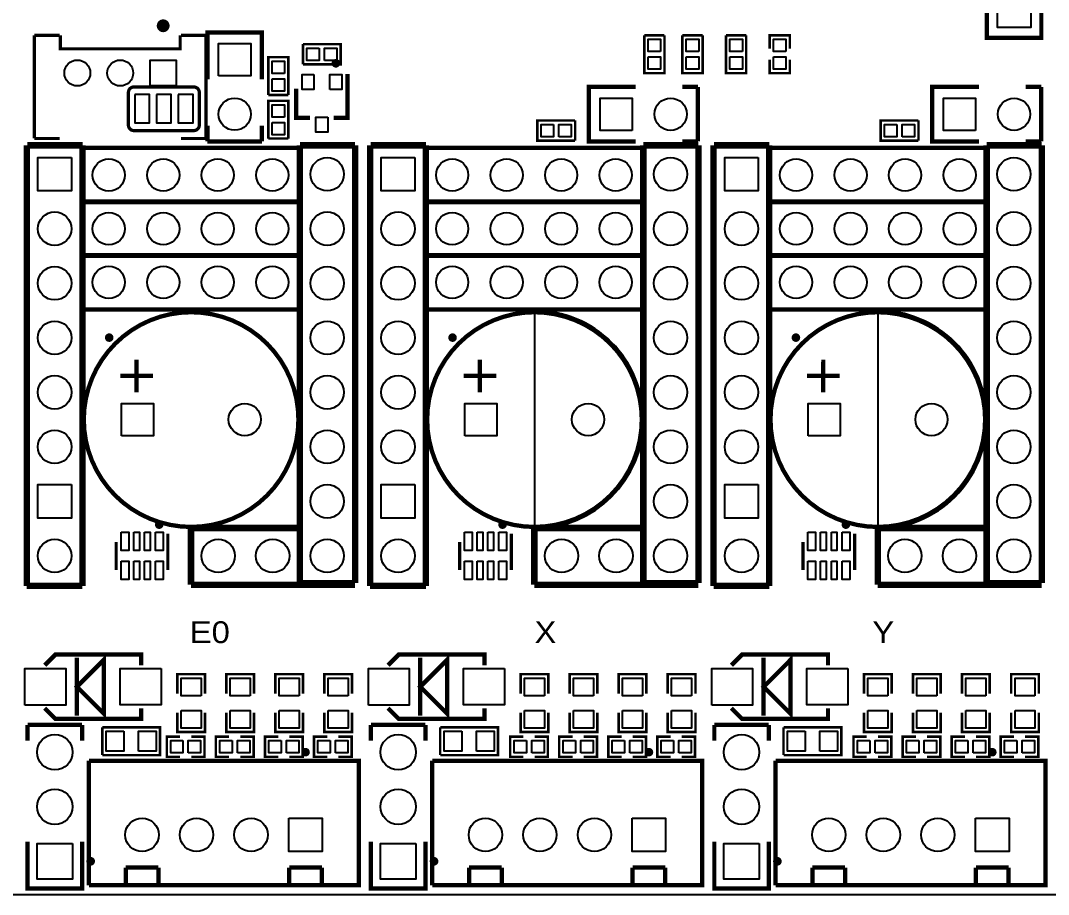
# Model space of a CAD drawing. Extents: x 0 to 145, y 0 to 99.
# Drawn here: x 44.88 to 92.79, y -0.02 to 40.69 of the extents above; entities that cross this region are included whole.
import ezdxf

# ---------------------------------------------------------------- set-up
doc = ezdxf.new("R2010")
doc.units = 0
doc.header["$MEASUREMENT"] = 0
for name, color, linetype in [('OUTLINE', 7, 'CONTINUOUS'), ('SILKSCREEN_BOTTOM', 230, 'CONTINUOUS'), ('SILKSCREEN_TOP', 7, 'CONTINUOUS'), ('SOLDERMASK_BOTTOM', 5, 'CONTINUOUS'), ('SOLDERMASK_TOP', 94, 'CONTINUOUS')]:
    doc.layers.add(name, color=color, linetype=linetype)

msp = doc.modelspace()

# ---------------------------------------------------------------- linework, layer by layer
at = {"layer": 'OUTLINE'}
msp.add_lwpolyline([(0.01778, 97.97796), (0.01778, -0.02286), (138.01852, -0.02286), (138.01852, 97.97796)], close=True, dxfattribs=at)
at = {"layer": 'SILKSCREEN_BOTTOM', "const_width": 0.1524}
for points in [[(49.911, 37.338, -0.414214), (50.165, 37.592)], [(52.959, 37.592, -0.414214), (53.213, 37.338)], [(50.165, 35.56, -0.414214), (49.911, 35.814)], [(53.213, 35.814, -0.414214), (52.959, 35.56)]]:
    msp.add_lwpolyline(points, format="xyb", dxfattribs=at)
for points in [[(49.911, 37.338), (49.911, 35.814)], [(50.165, 37.592), (52.959, 37.592)], [(53.213, 37.338), (53.213, 35.814)], [(50.165, 35.56), (52.959, 35.56)]]:
    msp.add_lwpolyline(points, dxfattribs=at)
at = {"layer": 'SILKSCREEN_TOP'}
for points, const_width in [([(92.456, 42.05478), (92.456, 39.87546), (89.916, 39.87546), (89.916, 42.05478)], 0.20066), ([(46.70044, 39.9923), (45.5295, 39.9923)], 0.14986), ([(45.5295, 39.9923), (45.5295, 35.1917)], 0.14986), ([(46.736, 39.9923), (46.736, 39.37), (52.324, 39.37), (52.324, 39.9923)], 0.14986), ([(52.35956, 39.9923), (53.5305, 39.9923), (53.5305, 35.1917), (52.35956, 35.1917)], 0.14986), ([(53.594, 37.95522), (53.594, 40.13454), (56.134, 40.13454), (56.134, 37.95522)], 0.20066), ([(74.8919, 39.99484), (73.9521, 39.99484)], 0.11938), ([(74.8919, 39.99484), (74.8919, 38.23716), (73.9521, 38.23716), (73.9521, 39.99484)], 0.11938), ([(76.6699, 39.99484), (75.7301, 39.99484)], 0.11938), ([(76.6699, 39.99484), (76.6699, 38.23716), (75.7301, 38.23716), (75.7301, 39.99484)], 0.11938), ([(78.7019, 39.99484), (77.7621, 39.99484)], 0.11938), ([(78.7019, 39.99484), (78.7019, 38.23716), (77.7621, 38.23716), (77.7621, 39.99484)], 0.11938), ([(79.7941, 39.37508), (79.7941, 39.99484), (80.7339, 39.99484), (80.7339, 39.37508)], 0.11938), ([(58.04916, 39.5859), (58.04916, 38.6461)], 0.11938), ([(58.04916, 39.5859), (59.80684, 39.5859), (59.80684, 38.6461), (58.04916, 38.6461)], 0.11938), ([(56.4261, 37.22116), (56.4261, 38.97884), (57.3659, 38.97884), (57.3659, 37.22116)], 0.11938), ([(79.7941, 38.85692), (79.7941, 38.23716), (80.7339, 38.23716), (80.7339, 38.85692)], 0.11938), ([(60.12688, 38.19398), (60.12688, 36.14928), (59.47918, 36.14928)], 0.20066), ([(57.72912, 37.51072), (57.72912, 36.14928), (58.37682, 36.14928)], 0.20066), ([(73.55078, 35.052), (71.37146, 35.052), (71.37146, 37.592), (73.55078, 37.592)], 0.20066), ([(76.45146, 37.592), (75.72248, 37.592)], 0.20066), ([(76.45146, 35.052), (76.45146, 37.592)], 0.20066), ([(89.55278, 35.052), (87.37346, 35.052), (87.37346, 37.592), (89.55278, 37.592)], 0.20066), ([(92.45346, 37.592), (91.72448, 37.592)], 0.20066), ([(92.45346, 35.052), (92.45346, 37.592)], 0.20066), ([(56.4261, 37.22116), (57.3659, 37.22116)], 0.11938), ([(56.4261, 35.18916), (56.4261, 36.94684), (57.3659, 36.94684), (57.3659, 35.18916)], 0.11938), ([(70.72884, 35.0901), (68.97116, 35.0901), (68.97116, 36.0299), (70.72884, 36.0299)], 0.11938), ([(70.72884, 35.0901), (70.72884, 36.0299)], 0.11938), ([(86.73084, 35.0901), (84.97316, 35.0901), (84.97316, 36.0299), (86.73084, 36.0299)], 0.11938), ([(86.73084, 35.0901), (86.73084, 36.0299)], 0.11938), ([(53.594, 35.78352), (53.594, 35.05454)], 0.20066), ([(56.134, 35.05454), (56.134, 35.78352)], 0.20066), ([(45.1739, 34.8742), (45.1739, 14.351)], 0.29972), ([(47.77486, 34.8742), (45.20438, 34.8742)], 0.29972), ([(45.5295, 35.1917), (46.70044, 35.1917)], 0.14986), ([(47.76978, 34.8742), (47.76978, 14.351)], 0.29972), ([(53.594, 35.05454), (56.134, 35.05454)], 0.20066), ([(56.4261, 35.18916), (57.3659, 35.18916)], 0.11938), ([(57.90438, 34.8742), (57.90438, 14.478)], 0.29972), ([(60.47486, 34.8742), (57.90438, 34.8742)], 0.29972), ([(60.47486, 34.8742), (60.47486, 14.478)], 0.29972), ([(61.1759, 34.8742), (61.1759, 14.351)], 0.29972), ([(63.77686, 34.8742), (61.20638, 34.8742)], 0.29972), ([(63.77178, 34.8742), (63.77178, 14.351)], 0.29972), ([(73.90638, 34.8742), (73.90638, 14.478)], 0.29972), ([(76.47686, 34.8742), (73.90638, 34.8742)], 0.29972), ([(75.72248, 35.052), (76.45146, 35.052)], 0.20066), ([(76.47686, 34.8742), (76.47686, 14.478)], 0.29972), ([(77.1779, 34.8742), (77.1779, 14.351)], 0.29972), ([(79.77886, 34.8742), (77.20838, 34.8742)], 0.29972), ([(79.77378, 34.8742), (79.77378, 14.351)], 0.29972), ([(89.90838, 34.8742), (89.90838, 14.478)], 0.29972), ([(92.47886, 34.8742), (89.90838, 34.8742)], 0.29972), ([(91.72448, 35.052), (92.45346, 35.052)], 0.20066), ([(92.47886, 34.8742), (92.47886, 14.478)], 0.29972), ([(57.88406, 34.7599), (47.72406, 34.7599)], 0.20066), ([(47.72406, 34.7599), (47.72406, 32.2199)], 0.20066), ([(57.88406, 34.7599), (57.88406, 32.2199)], 0.20066), ([(73.8886, 34.7599), (63.7286, 34.7599)], 0.20066), ([(63.7286, 34.7599), (63.7286, 32.2199)], 0.20066), ([(73.8886, 34.7599), (73.8886, 32.2199)], 0.20066), ([(89.916, 34.7599), (79.756, 34.7599)], 0.20066), ([(79.756, 34.7599), (79.756, 32.2199)], 0.20066), ([(89.916, 34.7599), (89.916, 32.2199)], 0.20066), ([(57.88406, 32.26054), (47.72406, 32.26054)], 0.20066), ([(47.72406, 32.26054), (47.72406, 29.72054)], 0.20066), ([(57.88406, 32.2199), (47.72406, 32.2199)], 0.20066), ([(57.88406, 32.26054), (57.88406, 29.72054)], 0.20066), ([(73.8886, 32.26054), (63.7286, 32.26054)], 0.20066), ([(63.7286, 32.26054), (63.7286, 29.72054)], 0.20066), ([(73.8886, 32.2199), (63.7286, 32.2199)], 0.20066), ([(73.8886, 32.26054), (73.8886, 29.72054)], 0.20066), ([(89.916, 32.26054), (79.756, 32.26054)], 0.20066), ([(79.756, 32.26054), (79.756, 29.72054)], 0.20066), ([(89.916, 32.2199), (79.756, 32.2199)], 0.20066), ([(89.916, 32.26054), (89.916, 29.72054)], 0.20066), ([(57.88406, 29.76118), (47.72406, 29.76118)], 0.20066), ([(47.72406, 29.76118), (47.72406, 27.22118)], 0.20066), ([(57.88406, 29.72054), (47.72406, 29.72054)], 0.20066), ([(57.88406, 29.76118), (57.88406, 27.22118)], 0.20066), ([(73.8886, 29.76118), (63.7286, 29.76118)], 0.20066), ([(63.7286, 29.76118), (63.7286, 27.22118)], 0.20066), ([(73.8886, 29.72054), (63.7286, 29.72054)], 0.20066), ([(73.8886, 29.76118), (73.8886, 27.22118)], 0.20066), ([(89.916, 29.76118), (79.756, 29.76118)], 0.20066), ([(79.756, 29.76118), (79.756, 27.22118)], 0.20066), ([(89.916, 29.72054), (79.756, 29.72054)], 0.20066), ([(89.916, 29.76118), (89.916, 27.22118)], 0.20066), ([(57.88406, 27.22118), (47.72406, 27.22118)], 0.20066), ([(73.8886, 27.22118), (63.7286, 27.22118)], 0.20066), ([(89.916, 27.22118), (79.756, 27.22118)], 0.20066), ([(50.292, 23.368), (50.292, 24.892)], 0.20066), ([(66.294, 23.368), (66.294, 24.892)], 0.20066), ([(82.29346, 23.368), (82.296, 24.892)], 0.20066), ([(49.53, 24.13), (51.054, 24.13)], 0.20066), ([(65.532, 24.13), (67.056, 24.13)], 0.20066), ([(81.534, 24.13), (83.058, 24.13)], 0.20066), ([(51.74996, 16.77924), (51.74996, 15.09776)], 0.14986), ([(52.82692, 17.04848), (52.82692, 14.4018)], 0.29972), ([(57.77738, 17.04848), (52.82692, 17.04848)], 0.29972), ([(67.75196, 16.77924), (67.75196, 15.09776)], 0.14986), ([(68.82892, 17.04848), (68.82892, 14.4018)], 0.29972), ([(73.77938, 17.04848), (68.82892, 17.04848)], 0.29972), ([(83.75396, 16.77924), (83.75396, 15.09776)], 0.14986), ([(84.83092, 17.04848), (84.83092, 14.4018)], 0.29972), ([(89.78138, 17.04848), (84.83092, 17.04848)], 0.29972), ([(49.34204, 16.39824), (49.34204, 15.09776)], 0.14986), ([(65.34404, 16.39824), (65.34404, 15.09776)], 0.14986), ([(81.34604, 16.39824), (81.34604, 15.09776)], 0.14986), ([(47.76978, 14.351), (45.1739, 14.351)], 0.29972), ([(60.47486, 14.4018), (52.82692, 14.4018)], 0.29972), ([(60.47486, 14.478), (57.90438, 14.478)], 0.29972), ([(63.77178, 14.351), (61.1759, 14.351)], 0.29972), ([(76.47686, 14.4018), (68.82892, 14.4018)], 0.29972), ([(76.47686, 14.478), (73.90638, 14.478)], 0.29972), ([(79.77378, 14.351), (77.1779, 14.351)], 0.29972), ([(92.47886, 14.4018), (84.83092, 14.4018)], 0.29972), ([(92.47886, 14.478), (89.90838, 14.478)], 0.29972), ([(46.00956, 10.65276), (46.50994, 11.15314), (50.51044, 11.15314), (50.51044, 10.65276)], 0.20066), ([(47.5107, 9.652), (48.76038, 8.40232), (48.76038, 10.90168), (47.5107, 9.652)], 0.20066), ([(47.5107, 11.00074), (47.5107, 8.30326)], 0.20066), ([(62.01156, 10.65276), (62.51194, 11.15314), (66.51244, 11.15314), (66.51244, 10.65276)], 0.20066), ([(63.5127, 9.652), (64.76238, 8.40232), (64.76238, 10.90168), (63.5127, 9.652)], 0.20066), ([(63.5127, 11.00074), (63.5127, 8.30326)], 0.20066), ([(78.01356, 10.65276), (78.51394, 11.15314), (82.51444, 11.15314), (82.51444, 10.65276)], 0.20066), ([(79.5147, 9.652), (80.76438, 8.40232), (80.76438, 10.90168), (79.5147, 9.652)], 0.20066), ([(79.5147, 11.00074), (79.5147, 8.30326)], 0.20066), ([(52.18684, 9.33704), (52.18684, 10.2362), (53.47716, 10.2362), (53.47716, 9.33704)], 0.11938), ([(54.47284, 9.33704), (54.47284, 10.2362), (55.76316, 10.2362), (55.76316, 9.33704)], 0.11938), ([(56.75884, 9.33704), (56.75884, 10.2362), (58.04916, 10.2362), (58.04916, 9.33704)], 0.11938), ([(59.04484, 9.33704), (59.04484, 10.2362), (60.33516, 10.2362), (60.33516, 9.33704)], 0.11938), ([(68.18884, 9.33704), (68.18884, 10.2362), (69.47916, 10.2362), (69.47916, 9.33704)], 0.11938), ([(70.47484, 9.33704), (70.47484, 10.2362), (71.76516, 10.2362), (71.76516, 9.33704)], 0.11938), ([(72.76084, 9.33704), (72.76084, 10.2362), (74.05116, 10.2362), (74.05116, 9.33704)], 0.11938), ([(75.04684, 9.33704), (75.04684, 10.2362), (76.33716, 10.2362), (76.33716, 9.33704)], 0.11938), ([(84.19084, 9.33704), (84.19084, 10.2362), (85.48116, 10.2362), (85.48116, 9.33704)], 0.11938), ([(86.47684, 9.33704), (86.47684, 10.2362), (87.76716, 10.2362), (87.76716, 9.33704)], 0.11938), ([(88.76284, 9.33704), (88.76284, 10.2362), (90.05316, 10.2362), (90.05316, 9.33704)], 0.11938), ([(91.04884, 9.33704), (91.04884, 10.2362), (92.33916, 10.2362), (92.33916, 9.33704)], 0.11938), ([(50.51044, 8.65124), (50.51044, 8.15086), (46.50994, 8.15086), (46.00956, 8.65124)], 0.20066), ([(66.51244, 8.65124), (66.51244, 8.15086), (62.51194, 8.15086), (62.01156, 8.65124)], 0.20066), ([(82.51444, 8.65124), (82.51444, 8.15086), (78.51394, 8.15086), (78.01356, 8.65124)], 0.20066), ([(52.18684, 8.44296), (52.18684, 7.5438), (53.47716, 7.5438), (53.47716, 8.44296)], 0.11938), ([(54.47284, 8.44296), (54.47284, 7.5438), (55.76316, 7.5438), (55.76316, 8.44296)], 0.11938), ([(56.75884, 8.44296), (56.75884, 7.5438), (58.04916, 7.5438), (58.04916, 8.44296)], 0.11938), ([(59.04484, 8.44296), (59.04484, 7.5438), (60.33516, 7.5438), (60.33516, 8.44296)], 0.11938), ([(68.18884, 8.44296), (68.18884, 7.5438), (69.47916, 7.5438), (69.47916, 8.44296)], 0.11938), ([(70.47484, 8.44296), (70.47484, 7.5438), (71.76516, 7.5438), (71.76516, 8.44296)], 0.11938), ([(72.76084, 8.44296), (72.76084, 7.5438), (74.05116, 7.5438), (74.05116, 8.44296)], 0.11938), ([(75.04684, 8.44296), (75.04684, 7.5438), (76.33716, 7.5438), (76.33716, 8.44296)], 0.11938), ([(84.19084, 8.44296), (84.19084, 7.5438), (85.48116, 7.5438), (85.48116, 8.44296)], 0.11938), ([(86.47684, 8.44296), (86.47684, 7.5438), (87.76716, 7.5438), (87.76716, 8.44296)], 0.11938), ([(88.76284, 8.44296), (88.76284, 7.5438), (90.05316, 7.5438), (90.05316, 8.44296)], 0.11938), ([(91.04884, 8.44296), (91.04884, 7.5438), (92.33916, 7.5438), (92.33916, 8.44296)], 0.11938), ([(47.752, 7.87146), (45.212, 7.87146)], 0.20066), ([(45.212, 7.87146), (45.212, 7.14248)], 0.20066), ([(47.752, 7.14248), (47.752, 7.87146)], 0.20066), ([(48.6918, 6.46684), (51.3842, 6.46684), (51.3842, 7.75716), (48.6918, 7.75716)], 0.11938), ([(48.6918, 6.46684), (48.6918, 7.75716)], 0.11938), ([(63.754, 7.87146), (61.214, 7.87146)], 0.20066), ([(61.214, 7.87146), (61.214, 7.14248)], 0.20066), ([(63.754, 7.14248), (63.754, 7.87146)], 0.20066), ([(64.4398, 6.46684), (67.1322, 6.46684), (67.1322, 7.75716), (64.4398, 7.75716)], 0.11938), ([(64.4398, 6.46684), (64.4398, 7.75716)], 0.11938), ([(79.756, 7.87146), (77.216, 7.87146)], 0.20066), ([(77.216, 7.87146), (77.216, 7.14248)], 0.20066), ([(79.756, 7.14248), (79.756, 7.87146)], 0.20066), ([(80.4418, 6.46684), (83.1342, 6.46684), (83.1342, 7.75716), (80.4418, 7.75716)], 0.11938), ([(80.4418, 6.46684), (80.4418, 7.75716)], 0.11938), ([(52.31892, 7.3279), (51.69916, 7.3279), (51.69916, 6.3881), (52.31892, 6.3881)], 0.11938), ([(52.83708, 7.3279), (53.45684, 7.3279), (53.45684, 6.3881), (52.83708, 6.3881)], 0.11938), ([(54.60492, 7.3279), (53.98516, 7.3279), (53.98516, 6.3881), (54.60492, 6.3881)], 0.11938), ([(55.12308, 7.3279), (55.74284, 7.3279), (55.74284, 6.3881), (55.12308, 6.3881)], 0.11938), ([(56.89092, 7.3279), (56.27116, 7.3279), (56.27116, 6.3881), (56.89092, 6.3881)], 0.11938), ([(57.40908, 7.3279), (58.02884, 7.3279), (58.02884, 6.3881), (57.40908, 6.3881)], 0.11938), ([(59.17692, 7.3279), (58.55716, 7.3279), (58.55716, 6.3881), (59.17692, 6.3881)], 0.11938), ([(59.69508, 7.3279), (60.31484, 7.3279), (60.31484, 6.3881), (59.69508, 6.3881)], 0.11938), ([(68.32092, 7.3279), (67.70116, 7.3279), (67.70116, 6.3881), (68.32092, 6.3881)], 0.11938), ([(68.83908, 7.3279), (69.45884, 7.3279), (69.45884, 6.3881), (68.83908, 6.3881)], 0.11938), ([(70.60692, 7.3279), (69.98716, 7.3279), (69.98716, 6.3881), (70.60692, 6.3881)], 0.11938), ([(71.12508, 7.3279), (71.74484, 7.3279), (71.74484, 6.3881), (71.12508, 6.3881)], 0.11938), ([(72.89292, 7.3279), (72.27316, 7.3279), (72.27316, 6.3881), (72.89292, 6.3881)], 0.11938), ([(73.41108, 7.3279), (74.03084, 7.3279), (74.03084, 6.3881), (73.41108, 6.3881)], 0.11938), ([(75.17892, 7.3279), (74.55916, 7.3279), (74.55916, 6.3881), (75.17892, 6.3881)], 0.11938), ([(75.69708, 7.3279), (76.31684, 7.3279), (76.31684, 6.3881), (75.69708, 6.3881)], 0.11938), ([(84.32292, 7.3279), (83.70316, 7.3279), (83.70316, 6.3881), (84.32292, 6.3881)], 0.11938), ([(84.84108, 7.3279), (85.46084, 7.3279), (85.46084, 6.3881), (84.84108, 6.3881)], 0.11938), ([(86.60892, 7.3279), (85.98916, 7.3279), (85.98916, 6.3881), (86.60892, 6.3881)], 0.11938), ([(87.12708, 7.3279), (87.74684, 7.3279), (87.74684, 6.3881), (87.12708, 6.3881)], 0.11938), ([(88.89492, 7.3279), (88.27516, 7.3279), (88.27516, 6.3881), (88.89492, 6.3881)], 0.11938), ([(89.41308, 7.3279), (90.03284, 7.3279), (90.03284, 6.3881), (89.41308, 6.3881)], 0.11938), ([(91.18092, 7.3279), (90.56116, 7.3279), (90.56116, 6.3881), (91.18092, 6.3881)], 0.11938), ([(91.69908, 7.3279), (92.31884, 7.3279), (92.31884, 6.3881), (91.69908, 6.3881)], 0.11938), ([(57.28716, 6.20268), (48.06696, 6.20268)], 0.20066), ([(48.06696, 6.20268), (48.06696, 0.40386)], 0.20066), ([(57.28716, 6.20268), (60.64504, 6.20268), (60.64504, 0.40386), (57.28716, 0.40386)], 0.20066), ([(73.28916, 6.20268), (64.06896, 6.20268)], 0.20066), ([(64.06896, 6.20268), (64.06896, 0.40386)], 0.20066), ([(73.28916, 6.20268), (76.64704, 6.20268), (76.64704, 0.40386), (73.28916, 0.40386)], 0.20066), ([(89.29116, 6.20268), (80.07096, 6.20268)], 0.20066), ([(80.07096, 6.20268), (80.07096, 0.40386)], 0.20066), ([(89.29116, 6.20268), (92.64904, 6.20268), (92.64904, 0.40386), (89.29116, 0.40386)], 0.20066), ([(47.752, 2.43078), (47.752, 0.25146), (45.212, 0.25146), (45.212, 2.43078)], 0.20066), ([(63.754, 2.43078), (63.754, 0.25146), (61.214, 0.25146), (61.214, 2.43078)], 0.20066), ([(79.756, 2.43078), (79.756, 0.25146), (77.216, 0.25146), (77.216, 2.43078)], 0.20066), ([(49.784, 0.40386), (49.784, 1.22936)], 0.20066), ([(49.784, 1.22936), (51.308, 1.22936)], 0.20066), ([(51.308, 1.22936), (51.308, 0.40386)], 0.20066), ([(57.404, 0.40386), (57.404, 1.22936)], 0.20066), ([(57.404, 1.22936), (58.928, 1.22936)], 0.20066), ([(58.928, 1.22936), (58.928, 0.40386)], 0.20066), ([(65.786, 0.40386), (65.786, 1.22936)], 0.20066), ([(65.786, 1.22936), (67.31, 1.22936)], 0.20066), ([(67.31, 1.22936), (67.31, 0.40386)], 0.20066), ([(73.406, 0.40386), (73.406, 1.22936)], 0.20066), ([(73.406, 1.22936), (74.93, 1.22936)], 0.20066), ([(74.93, 1.22936), (74.93, 0.40386)], 0.20066), ([(81.788, 0.40386), (81.788, 1.22936)], 0.20066), ([(81.788, 1.22936), (83.312, 1.22936)], 0.20066), ([(83.312, 1.22936), (83.312, 0.40386)], 0.20066), ([(89.408, 0.40386), (89.408, 1.22936)], 0.20066), ([(89.408, 1.22936), (90.932, 1.22936)], 0.20066), ([(90.932, 1.22936), (90.932, 0.40386)], 0.20066), ([(48.06696, 0.40386), (57.28716, 0.40386)], 0.20066), ([(64.06896, 0.40386), (73.28916, 0.40386)], 0.20066), ([(80.07096, 0.40386), (89.29116, 0.40386)], 0.20066)]:
    msp.add_lwpolyline(points, dxfattribs=dict(at, const_width=const_width))
for points, const_width in [([(51.67884, 40.44188, 1.000808), (51.38166, 40.44188, 0.999193), (51.67884, 40.44188)], 0.29972), ([(59.67984, 38.69436, 0.99379), (59.47664, 38.6969, 1.006249), (59.67984, 38.69436)], 0.20066), ([(57.83326, 22.098, 1), (47.83074, 22.098, 1), (57.83326, 22.098)], 0.20066), ([(73.83526, 22.098, 1), (63.83274, 22.098, 1), (73.83526, 22.098)], 0.20066), ([(89.83726, 22.098, 1), (79.83474, 22.098, 1), (89.83726, 22.098)], 0.20066), ([(49.11344, 25.91562, 1.003843), (48.91532, 25.91562, 0.996171), (49.11344, 25.91562)], 0.20066), ([(65.11544, 25.91562, 1.003843), (64.91732, 25.91562, 0.996171), (65.11544, 25.91562)], 0.20066), ([(81.11744, 25.91562, 1.003843), (80.91932, 25.91562, 0.996171), (81.11744, 25.91562)], 0.20066), ([(51.44516, 17.20342, 0.995769), (51.24704, 17.20342, 1.004249), (51.44516, 17.20342)], 0.20066), ([(67.44716, 17.20342, 0.995769), (67.24904, 17.20342, 1.004249), (67.44716, 17.20342)], 0.20066), ([(83.44916, 17.20342, 0.995769), (83.25104, 17.20342, 1.004249), (83.44916, 17.20342)], 0.20066), ([(58.26506, 6.604, 1.006379), (58.06694, 6.60146, 0.993661), (58.26506, 6.604)], 0.20066), ([(74.26706, 6.604, 1.006379), (74.06894, 6.60146, 0.993661), (74.26706, 6.604)], 0.20066), ([(90.26906, 6.604, 1.006379), (90.07094, 6.60146, 0.993661), (90.26906, 6.604)], 0.20066), ([(48.25238, 1.52146, 1), (48.05172, 1.52146, 1), (48.25238, 1.52146)], 0.20066), ([(64.25438, 1.52146, 1), (64.05372, 1.52146, 1), (64.25438, 1.52146)], 0.20066), ([(80.25638, 1.52146, 1), (80.05572, 1.52146, 1), (80.25638, 1.52146)], 0.20066)]:
    msp.add_lwpolyline(points, format="xyb", dxfattribs=dict(at, const_width=const_width))
for points in [[(73.91908, 22.098, 0.414214), (68.834, 27.18308), (68.834, 22.098), (68.834, 17.01292, 0.414164)], [(89.92362, 22.098, 0.414214), (84.836, 27.18562), (84.836, 22.098), (84.836, 17.01038, 0.414261)]]:
    msp.add_lwpolyline(points, format="xyb", close=True, dxfattribs=at)
at = {"layer": 'SOLDERMASK_BOTTOM'}
for points in [[(91.96578, 41.92524), (91.96578, 40.36568), (90.40622, 40.36568), (90.40622, 41.92524)], [(54.11216, 38.1127), (54.11216, 39.61384), (55.6133, 39.61384), (55.6133, 38.1127)], [(52.1335, 37.63772), (50.92446, 37.63772), (50.92446, 38.84676), (52.1335, 38.84676)], [(50.2031, 37.2364), (50.2031, 35.9156), (50.8889, 35.9156), (50.8889, 37.2364)], [(51.2191, 37.2364), (51.2191, 35.9156), (51.9049, 35.9156), (51.9049, 37.2364)], [(52.2351, 37.2364), (52.2351, 35.9156), (52.9209, 35.9156), (52.9209, 37.2364)], [(73.39203, 35.57143), (71.89089, 35.57143), (71.89089, 37.07257), (73.39203, 37.07257)], [(89.39403, 35.57143), (87.89289, 35.57143), (87.89289, 37.07257), (89.39403, 37.07257)], [(47.25416, 34.30778), (47.25416, 32.74822), (45.6946, 32.74822), (45.6946, 34.30778)], [(63.25616, 34.30778), (63.25616, 32.74822), (61.6966, 32.74822), (61.6966, 34.30778)], [(79.25816, 34.30778), (79.25816, 32.74822), (77.6986, 32.74822), (77.6986, 34.30778)], [(49.5808, 21.34616), (49.5808, 22.8473), (51.08194, 22.8473), (51.08194, 21.34616)], [(65.5828, 21.34616), (65.5828, 22.8473), (67.08394, 22.8473), (67.08394, 21.34616)], [(81.5848, 21.34616), (81.5848, 22.8473), (83.08594, 22.8473), (83.08594, 21.34616)], [(47.25416, 19.06778), (47.25416, 17.50822), (45.6946, 17.50822), (45.6946, 19.06778)], [(63.25616, 19.06778), (63.25616, 17.50822), (61.6966, 17.50822), (61.6966, 19.06778)], [(79.25816, 19.06778), (79.25816, 17.50822), (77.6986, 17.50822), (77.6986, 19.06778)], [(57.38622, 3.53314), (58.94578, 3.53314), (58.94578, 1.97358), (57.38622, 1.97358)], [(73.38822, 3.53314), (74.94778, 3.53314), (74.94778, 1.97358), (73.38822, 1.97358)], [(89.39022, 3.53314), (90.94978, 3.53314), (90.94978, 1.97358), (89.39022, 1.97358)], [(47.3075, 2.34696), (47.3075, 0.69596), (45.6565, 0.69596), (45.6565, 2.34696)], [(63.3095, 2.34696), (63.3095, 0.69596), (61.6585, 0.69596), (61.6585, 2.34696)], [(79.3115, 2.34696), (79.3115, 0.69596), (77.6605, 0.69596), (77.6605, 2.34696)]]:
    msp.add_lwpolyline(points, close=True, dxfattribs=at)
for centre, radius in [((47.53102, 38.24224), 0.60452), ((49.53, 38.24224), 0.60452), ((54.864, 36.32454), 0.75057), ((75.18146, 36.322), 0.75057), ((91.18346, 36.322), 0.75057), ((48.99406, 33.4899), 0.75057), ((51.53406, 33.4899), 0.75057), ((54.07406, 33.4899), 0.75057), ((56.61406, 33.4899), 0.75057), ((59.17438, 33.528), 0.77978), ((64.9986, 33.4899), 0.75057), ((67.5386, 33.4899), 0.75057), ((70.0786, 33.4899), 0.75057), ((72.6186, 33.4899), 0.75057), ((75.17638, 33.528), 0.77978), ((81.026, 33.4899), 0.75057), ((83.566, 33.4899), 0.75057), ((86.106, 33.4899), 0.75057), ((88.646, 33.4899), 0.75057), ((91.17838, 33.528), 0.77978), ((46.47438, 30.988), 0.77978), ((48.99406, 30.99054), 0.75057), ((51.53406, 30.99054), 0.75057), ((54.07406, 30.99054), 0.75057), ((56.61406, 30.99054), 0.75057), ((59.17438, 30.988), 0.77978), ((62.47638, 30.988), 0.77978), ((64.9986, 30.99054), 0.75057), ((67.5386, 30.99054), 0.75057), ((70.0786, 30.99054), 0.75057), ((72.6186, 30.99054), 0.75057), ((75.17638, 30.988), 0.77978), ((78.47838, 30.988), 0.77978), ((81.026, 30.99054), 0.75057), ((83.566, 30.99054), 0.75057), ((86.106, 30.99054), 0.75057), ((88.646, 30.99054), 0.75057), ((91.17838, 30.988), 0.77978), ((46.47438, 28.448), 0.77978), ((48.99406, 28.49118), 0.75057), ((51.53406, 28.49118), 0.75057), ((54.07406, 28.49118), 0.75057), ((56.61406, 28.49118), 0.75057), ((59.17438, 28.448), 0.77978), ((62.47638, 28.448), 0.77978), ((64.9986, 28.49118), 0.75057), ((67.5386, 28.49118), 0.75057), ((70.0786, 28.49118), 0.75057), ((72.6186, 28.49118), 0.75057), ((75.17638, 28.448), 0.77978), ((78.47838, 28.448), 0.77978), ((81.026, 28.49118), 0.75057), ((83.566, 28.49118), 0.75057), ((86.106, 28.49118), 0.75057), ((88.646, 28.49118), 0.75057), ((91.17838, 28.448), 0.77978), ((46.47438, 25.908), 0.77978), ((59.17438, 25.908), 0.77978), ((62.47638, 25.908), 0.77978), ((75.17638, 25.908), 0.77978), ((78.47838, 25.908), 0.77978), ((91.17838, 25.908), 0.77978), ((46.47438, 23.368), 0.77978), ((59.17438, 23.368), 0.77978), ((62.47638, 23.368), 0.77978), ((75.17638, 23.368), 0.77978), ((78.47838, 23.368), 0.77978), ((91.17838, 23.368), 0.77978), ((55.33136, 22.098), 0.75057), ((71.33336, 22.098), 0.75057), ((87.33536, 22.098), 0.75057), ((46.47438, 20.828), 0.77978), ((59.17438, 20.828), 0.77978), ((62.47638, 20.828), 0.77978), ((75.17638, 20.828), 0.77978), ((78.47838, 20.828), 0.77978), ((91.17838, 20.828), 0.77978), ((59.17438, 18.288), 0.77978), ((75.17638, 18.288), 0.77978), ((91.17838, 18.288), 0.77978), ((46.47438, 15.748), 0.77978), ((54.09438, 15.748), 0.77978), ((56.63438, 15.748), 0.77978), ((59.17438, 15.748), 0.77978), ((62.47638, 15.748), 0.77978), ((70.09638, 15.748), 0.77978), ((72.63638, 15.748), 0.77978), ((75.17638, 15.748), 0.77978), ((78.47838, 15.748), 0.77978), ((86.09838, 15.748), 0.77978), ((88.63838, 15.748), 0.77978), ((91.17838, 15.748), 0.77978), ((46.482, 6.60146), 0.8255), ((62.484, 6.60146), 0.8255), ((78.486, 6.60146), 0.8255), ((46.482, 4.06146), 0.8255), ((62.484, 4.06146), 0.8255), ((78.486, 4.06146), 0.8255), ((50.546, 2.75336), 0.77978), ((53.086, 2.75336), 0.77978), ((55.626, 2.75336), 0.77978), ((66.548, 2.75336), 0.77978), ((69.088, 2.75336), 0.77978), ((71.628, 2.75336), 0.77978), ((82.55, 2.75336), 0.77978), ((85.09, 2.75336), 0.77978), ((87.63, 2.75336), 0.77978)]:
    msp.add_circle(centre, radius, dxfattribs=at)
at = {"layer": 'SOLDERMASK_TOP'}
for points in [[(91.96578, 41.92524), (91.96578, 40.36568), (90.40622, 40.36568), (90.40622, 41.92524)], [(74.71156, 39.24046), (74.13244, 39.24046), (74.13244, 39.8145), (74.71156, 39.8145)], [(76.48956, 39.24046), (75.91044, 39.24046), (75.91044, 39.8145), (76.48956, 39.8145)], [(78.52156, 39.24046), (77.94244, 39.24046), (77.94244, 39.8145), (78.52156, 39.8145)], [(80.55356, 39.24046), (79.97444, 39.24046), (79.97444, 39.8145), (80.55356, 39.8145)], [(54.11216, 38.1127), (54.11216, 39.61384), (55.6133, 39.61384), (55.6133, 38.1127)], [(58.80354, 39.40556), (58.80354, 38.82644), (58.2295, 38.82644), (58.2295, 39.40556)], [(59.05246, 38.82644), (59.05246, 39.40556), (59.6265, 39.40556), (59.6265, 38.82644)], [(52.1335, 37.63772), (50.92446, 37.63772), (50.92446, 38.84676), (52.1335, 38.84676)], [(74.13244, 38.99154), (74.71156, 38.99154), (74.71156, 38.4175), (74.13244, 38.4175)], [(75.91044, 38.99154), (76.48956, 38.99154), (76.48956, 38.4175), (75.91044, 38.4175)], [(77.94244, 38.99154), (78.52156, 38.99154), (78.52156, 38.4175), (77.94244, 38.4175)], [(79.97444, 38.99154), (80.55356, 38.99154), (80.55356, 38.4175), (79.97444, 38.4175)], [(57.18556, 38.22446), (56.60644, 38.22446), (56.60644, 38.7985), (57.18556, 38.7985)], [(56.60644, 37.97554), (57.18556, 37.97554), (57.18556, 37.4015), (56.60644, 37.4015)], [(58.55335, 38.1762), (58.55335, 37.47516), (58.00217, 37.47516), (58.00217, 38.1762)], [(59.30138, 37.47516), (59.30138, 38.1762), (59.85256, 38.1762), (59.85256, 37.47516)], [(73.39203, 35.57143), (71.89089, 35.57143), (71.89089, 37.07257), (73.39203, 37.07257)], [(89.39403, 35.57143), (87.89289, 35.57143), (87.89289, 37.07257), (89.39403, 37.07257)], [(57.18556, 36.19246), (56.60644, 36.19246), (56.60644, 36.7665), (57.18556, 36.7665)], [(56.60644, 35.94354), (57.18556, 35.94354), (57.18556, 35.3695), (56.60644, 35.3695)], [(59.20359, 36.18484), (59.20359, 35.4838), (58.65241, 35.4838), (58.65241, 36.18484)], [(69.72554, 35.84956), (69.72554, 35.27044), (69.1515, 35.27044), (69.1515, 35.84956)], [(69.97446, 35.27044), (69.97446, 35.84956), (70.5485, 35.84956), (70.5485, 35.27044)], [(85.72754, 35.84956), (85.72754, 35.27044), (85.1535, 35.27044), (85.1535, 35.84956)], [(85.97646, 35.27044), (85.97646, 35.84956), (86.5505, 35.84956), (86.5505, 35.27044)], [(47.25416, 34.30778), (47.25416, 32.74822), (45.6946, 32.74822), (45.6946, 34.30778)], [(63.25616, 34.30778), (63.25616, 32.74822), (61.6966, 32.74822), (61.6966, 34.30778)], [(79.25816, 34.30778), (79.25816, 32.74822), (77.6986, 32.74822), (77.6986, 34.30778)], [(49.5808, 21.34616), (49.5808, 22.8473), (51.08194, 22.8473), (51.08194, 21.34616)], [(65.5828, 21.34616), (65.5828, 22.8473), (67.08394, 22.8473), (67.08394, 21.34616)], [(81.5848, 21.34616), (81.5848, 22.8473), (83.08594, 22.8473), (83.08594, 21.34616)], [(47.25416, 19.06778), (47.25416, 17.50822), (45.6946, 17.50822), (45.6946, 19.06778)], [(63.25616, 19.06778), (63.25616, 17.50822), (61.6966, 17.50822), (61.6966, 19.06778)], [(79.25816, 19.06778), (79.25816, 17.50822), (77.6986, 17.50822), (77.6986, 19.06778)], [(49.56556, 16.85417), (49.92624, 16.85417), (49.92624, 15.99311), (49.56556, 15.99311)], [(50.16754, 16.85417), (50.42662, 16.85417), (50.42662, 15.99311), (50.16754, 15.99311)], [(50.66538, 16.85417), (50.92446, 16.85417), (50.92446, 15.99311), (50.66538, 15.99311)], [(51.16576, 16.85417), (51.52644, 16.85417), (51.52644, 15.99311), (51.16576, 15.99311)], [(65.56756, 16.85417), (65.92824, 16.85417), (65.92824, 15.99311), (65.56756, 15.99311)], [(66.16954, 16.85417), (66.42862, 16.85417), (66.42862, 15.99311), (66.16954, 15.99311)], [(66.66738, 16.85417), (66.92646, 16.85417), (66.92646, 15.99311), (66.66738, 15.99311)], [(67.16776, 16.85417), (67.52844, 16.85417), (67.52844, 15.99311), (67.16776, 15.99311)], [(81.56956, 16.85417), (81.93024, 16.85417), (81.93024, 15.99311), (81.56956, 15.99311)], [(82.17154, 16.85417), (82.43062, 16.85417), (82.43062, 15.99311), (82.17154, 15.99311)], [(82.66938, 16.85417), (82.92846, 16.85417), (82.92846, 15.99311), (82.66938, 15.99311)], [(83.16976, 16.85417), (83.53044, 16.85417), (83.53044, 15.99311), (83.16976, 15.99311)], [(49.56556, 15.50289), (49.92624, 15.50289), (49.92624, 14.64183), (49.56556, 14.64183)], [(50.16754, 15.50289), (50.42662, 15.50289), (50.42662, 14.64183), (50.16754, 14.64183)], [(50.66538, 15.50289), (50.92446, 15.50289), (50.92446, 14.64183), (50.66538, 14.64183)], [(51.16576, 15.50289), (51.52644, 15.50289), (51.52644, 14.64183), (51.16576, 14.64183)], [(65.56756, 15.50289), (65.92824, 15.50289), (65.92824, 14.64183), (65.56756, 14.64183)], [(66.16954, 15.50289), (66.42862, 15.50289), (66.42862, 14.64183), (66.16954, 14.64183)], [(66.66738, 15.50289), (66.92646, 15.50289), (66.92646, 14.64183), (66.66738, 14.64183)], [(67.16776, 15.50289), (67.52844, 15.50289), (67.52844, 14.64183), (67.16776, 14.64183)], [(81.56956, 15.50289), (81.93024, 15.50289), (81.93024, 14.64183), (81.56956, 14.64183)], [(82.17154, 15.50289), (82.43062, 15.50289), (82.43062, 14.64183), (82.17154, 14.64183)], [(82.66938, 15.50289), (82.92846, 15.50289), (82.92846, 14.64183), (82.66938, 14.64183)], [(83.16976, 15.50289), (83.53044, 15.50289), (83.53044, 14.64183), (83.16976, 14.64183)], [(45.09008, 8.8011), (45.09008, 10.50036), (46.99, 10.50036), (46.99, 8.8011)], [(51.42992, 10.50163), (51.42992, 8.80237), (49.53, 8.80237), (49.53, 10.50163)], [(61.09208, 8.8011), (61.09208, 10.50036), (62.992, 10.50036), (62.992, 8.8011)], [(67.43192, 10.50163), (67.43192, 8.80237), (65.532, 8.80237), (65.532, 10.50163)], [(77.09408, 8.8011), (77.09408, 10.50036), (78.994, 10.50036), (78.994, 8.8011)], [(83.43392, 10.50163), (83.43392, 8.80237), (81.534, 8.80237), (81.534, 10.50163)], [(53.29682, 9.23417), (52.36718, 9.23417), (52.36718, 10.05459), (53.29682, 10.05459)], [(55.58282, 9.23417), (54.65318, 9.23417), (54.65318, 10.05459), (55.58282, 10.05459)], [(57.86882, 9.23417), (56.93918, 9.23417), (56.93918, 10.05459), (57.86882, 10.05459)], [(60.15482, 9.23417), (59.22518, 9.23417), (59.22518, 10.05459), (60.15482, 10.05459)], [(69.29882, 9.23417), (68.36918, 9.23417), (68.36918, 10.05459), (69.29882, 10.05459)], [(71.58482, 9.23417), (70.65518, 9.23417), (70.65518, 10.05459), (71.58482, 10.05459)], [(73.87082, 9.23417), (72.94118, 9.23417), (72.94118, 10.05459), (73.87082, 10.05459)], [(76.15682, 9.23417), (75.22718, 9.23417), (75.22718, 10.05459), (76.15682, 10.05459)], [(85.30082, 9.23417), (84.37118, 9.23417), (84.37118, 10.05459), (85.30082, 10.05459)], [(87.58682, 9.23417), (86.65718, 9.23417), (86.65718, 10.05459), (87.58682, 10.05459)], [(89.87282, 9.23417), (88.94318, 9.23417), (88.94318, 10.05459), (89.87282, 10.05459)], [(92.15882, 9.23417), (91.22918, 9.23417), (91.22918, 10.05459), (92.15882, 10.05459)], [(52.36718, 8.54583), (53.29682, 8.54583), (53.29682, 7.72541), (52.36718, 7.72541)], [(54.65318, 8.54583), (55.58282, 8.54583), (55.58282, 7.72541), (54.65318, 7.72541)], [(56.93918, 8.54583), (57.86882, 8.54583), (57.86882, 7.72541), (56.93918, 7.72541)], [(59.22518, 8.54583), (60.15482, 8.54583), (60.15482, 7.72541), (59.22518, 7.72541)], [(68.36918, 8.54583), (69.29882, 8.54583), (69.29882, 7.72541), (68.36918, 7.72541)], [(70.65518, 8.54583), (71.58482, 8.54583), (71.58482, 7.72541), (70.65518, 7.72541)], [(72.94118, 8.54583), (73.87082, 8.54583), (73.87082, 7.72541), (72.94118, 7.72541)], [(75.22718, 8.54583), (76.15682, 8.54583), (76.15682, 7.72541), (75.22718, 7.72541)], [(84.37118, 8.54583), (85.30082, 8.54583), (85.30082, 7.72541), (84.37118, 7.72541)], [(86.65718, 8.54583), (87.58682, 8.54583), (87.58682, 7.72541), (86.65718, 7.72541)], [(88.94318, 8.54583), (89.87282, 8.54583), (89.87282, 7.72541), (88.94318, 7.72541)], [(91.22918, 8.54583), (92.15882, 8.54583), (92.15882, 7.72541), (91.22918, 7.72541)], [(49.69383, 7.57682), (49.69383, 6.64718), (48.87341, 6.64718), (48.87341, 7.57682)], [(50.3809, 6.64718), (50.3809, 7.57682), (51.20132, 7.57682), (51.20132, 6.64718)], [(65.44183, 7.57682), (65.44183, 6.64718), (64.62141, 6.64718), (64.62141, 7.57682)], [(66.1289, 6.64718), (66.1289, 7.57682), (66.94932, 7.57682), (66.94932, 6.64718)], [(81.44383, 7.57682), (81.44383, 6.64718), (80.62341, 6.64718), (80.62341, 7.57682)], [(82.1309, 6.64718), (82.1309, 7.57682), (82.95132, 7.57682), (82.95132, 6.64718)], [(52.45354, 7.14756), (52.45354, 6.56844), (51.8795, 6.56844), (51.8795, 7.14756)], [(52.70246, 6.56844), (52.70246, 7.14756), (53.2765, 7.14756), (53.2765, 6.56844)], [(54.73954, 7.14756), (54.73954, 6.56844), (54.1655, 6.56844), (54.1655, 7.14756)], [(54.98846, 6.56844), (54.98846, 7.14756), (55.5625, 7.14756), (55.5625, 6.56844)], [(57.02554, 7.14756), (57.02554, 6.56844), (56.4515, 6.56844), (56.4515, 7.14756)], [(57.27446, 6.56844), (57.27446, 7.14756), (57.8485, 7.14756), (57.8485, 6.56844)], [(59.31154, 7.14756), (59.31154, 6.56844), (58.7375, 6.56844), (58.7375, 7.14756)], [(59.56046, 6.56844), (59.56046, 7.14756), (60.1345, 7.14756), (60.1345, 6.56844)], [(68.45554, 7.14756), (68.45554, 6.56844), (67.8815, 6.56844), (67.8815, 7.14756)], [(68.70446, 6.56844), (68.70446, 7.14756), (69.2785, 7.14756), (69.2785, 6.56844)], [(70.74154, 7.14756), (70.74154, 6.56844), (70.1675, 6.56844), (70.1675, 7.14756)], [(70.99046, 6.56844), (70.99046, 7.14756), (71.5645, 7.14756), (71.5645, 6.56844)], [(73.02754, 7.14756), (73.02754, 6.56844), (72.4535, 6.56844), (72.4535, 7.14756)], [(73.27646, 6.56844), (73.27646, 7.14756), (73.8505, 7.14756), (73.8505, 6.56844)], [(75.31354, 7.14756), (75.31354, 6.56844), (74.7395, 6.56844), (74.7395, 7.14756)], [(75.56246, 6.56844), (75.56246, 7.14756), (76.1365, 7.14756), (76.1365, 6.56844)], [(84.45754, 7.14756), (84.45754, 6.56844), (83.8835, 6.56844), (83.8835, 7.14756)], [(84.70646, 6.56844), (84.70646, 7.14756), (85.2805, 7.14756), (85.2805, 6.56844)], [(86.74354, 7.14756), (86.74354, 6.56844), (86.1695, 6.56844), (86.1695, 7.14756)], [(86.99246, 6.56844), (86.99246, 7.14756), (87.5665, 7.14756), (87.5665, 6.56844)], [(89.02954, 7.14756), (89.02954, 6.56844), (88.4555, 6.56844), (88.4555, 7.14756)], [(89.27846, 6.56844), (89.27846, 7.14756), (89.8525, 7.14756), (89.8525, 6.56844)], [(91.31554, 7.14756), (91.31554, 6.56844), (90.7415, 6.56844), (90.7415, 7.14756)], [(91.56446, 6.56844), (91.56446, 7.14756), (92.1385, 7.14756), (92.1385, 6.56844)], [(57.38622, 3.53314), (58.94578, 3.53314), (58.94578, 1.97358), (57.38622, 1.97358)], [(73.38822, 3.53314), (74.94778, 3.53314), (74.94778, 1.97358), (73.38822, 1.97358)], [(89.39022, 3.53314), (90.94978, 3.53314), (90.94978, 1.97358), (89.39022, 1.97358)], [(47.3075, 2.34696), (47.3075, 0.69596), (45.6565, 0.69596), (45.6565, 2.34696)], [(63.3095, 2.34696), (63.3095, 0.69596), (61.6585, 0.69596), (61.6585, 2.34696)], [(79.3115, 2.34696), (79.3115, 0.69596), (77.6605, 0.69596), (77.6605, 2.34696)]]:
    msp.add_lwpolyline(points, close=True, dxfattribs=at)
for centre, radius in [((47.53102, 38.24224), 0.60452), ((49.53, 38.24224), 0.60452), ((54.864, 36.32454), 0.75057), ((75.18146, 36.322), 0.75057), ((91.18346, 36.322), 0.75057), ((48.99406, 33.4899), 0.75057), ((51.53406, 33.4899), 0.75057), ((54.07406, 33.4899), 0.75057), ((56.61406, 33.4899), 0.75057), ((59.17438, 33.528), 0.77978), ((64.9986, 33.4899), 0.75057), ((67.5386, 33.4899), 0.75057), ((70.0786, 33.4899), 0.75057), ((72.6186, 33.4899), 0.75057), ((75.17638, 33.528), 0.77978), ((81.026, 33.4899), 0.75057), ((83.566, 33.4899), 0.75057), ((86.106, 33.4899), 0.75057), ((88.646, 33.4899), 0.75057), ((91.17838, 33.528), 0.77978), ((46.47438, 30.988), 0.77978), ((48.99406, 30.99054), 0.75057), ((51.53406, 30.99054), 0.75057), ((54.07406, 30.99054), 0.75057), ((56.61406, 30.99054), 0.75057), ((59.17438, 30.988), 0.77978), ((62.47638, 30.988), 0.77978), ((64.9986, 30.99054), 0.75057), ((67.5386, 30.99054), 0.75057), ((70.0786, 30.99054), 0.75057), ((72.6186, 30.99054), 0.75057), ((75.17638, 30.988), 0.77978), ((78.47838, 30.988), 0.77978), ((81.026, 30.99054), 0.75057), ((83.566, 30.99054), 0.75057), ((86.106, 30.99054), 0.75057), ((88.646, 30.99054), 0.75057), ((91.17838, 30.988), 0.77978), ((46.47438, 28.448), 0.77978), ((48.99406, 28.49118), 0.75057), ((51.53406, 28.49118), 0.75057), ((54.07406, 28.49118), 0.75057), ((56.61406, 28.49118), 0.75057), ((59.17438, 28.448), 0.77978), ((62.47638, 28.448), 0.77978), ((64.9986, 28.49118), 0.75057), ((67.5386, 28.49118), 0.75057), ((70.0786, 28.49118), 0.75057), ((72.6186, 28.49118), 0.75057), ((75.17638, 28.448), 0.77978), ((78.47838, 28.448), 0.77978), ((81.026, 28.49118), 0.75057), ((83.566, 28.49118), 0.75057), ((86.106, 28.49118), 0.75057), ((88.646, 28.49118), 0.75057), ((91.17838, 28.448), 0.77978), ((46.47438, 25.908), 0.77978), ((59.17438, 25.908), 0.77978), ((62.47638, 25.908), 0.77978), ((75.17638, 25.908), 0.77978), ((78.47838, 25.908), 0.77978), ((91.17838, 25.908), 0.77978), ((46.47438, 23.368), 0.77978), ((59.17438, 23.368), 0.77978), ((62.47638, 23.368), 0.77978), ((75.17638, 23.368), 0.77978), ((78.47838, 23.368), 0.77978), ((91.17838, 23.368), 0.77978), ((55.33136, 22.098), 0.75057), ((71.33336, 22.098), 0.75057), ((87.33536, 22.098), 0.75057), ((46.47438, 20.828), 0.77978), ((59.17438, 20.828), 0.77978), ((62.47638, 20.828), 0.77978), ((75.17638, 20.828), 0.77978), ((78.47838, 20.828), 0.77978), ((91.17838, 20.828), 0.77978), ((59.17438, 18.288), 0.77978), ((75.17638, 18.288), 0.77978), ((91.17838, 18.288), 0.77978), ((46.47438, 15.748), 0.77978), ((54.09438, 15.748), 0.77978), ((56.63438, 15.748), 0.77978), ((59.17438, 15.748), 0.77978), ((62.47638, 15.748), 0.77978), ((70.09638, 15.748), 0.77978), ((72.63638, 15.748), 0.77978), ((75.17638, 15.748), 0.77978), ((78.47838, 15.748), 0.77978), ((86.09838, 15.748), 0.77978), ((88.63838, 15.748), 0.77978), ((91.17838, 15.748), 0.77978), ((46.482, 6.60146), 0.8255), ((62.484, 6.60146), 0.8255), ((78.486, 6.60146), 0.8255), ((46.482, 4.06146), 0.8255), ((62.484, 4.06146), 0.8255), ((78.486, 4.06146), 0.8255), ((50.546, 2.75336), 0.77978), ((53.086, 2.75336), 0.77978), ((55.626, 2.75336), 0.77978), ((66.548, 2.75336), 0.77978), ((69.088, 2.75336), 0.77978), ((71.628, 2.75336), 0.77978), ((82.55, 2.75336), 0.77978), ((85.09, 2.75336), 0.77978), ((87.63, 2.75336), 0.77978)]:
    msp.add_circle(centre, radius, dxfattribs=at)

# ---------------------------------------------------------------- texts
at = {"layer": 'SILKSCREEN_TOP', "width": 1.125}
for s, p in [('E0', (52.7685, 11.684)), ('X', (68.834, 11.684)), ('Y', (84.582, 11.684))]:
    msp.add_text(s, height=1.016, dxfattribs=at).set_placement(p)

doc.saveas('drawing.dxf')
